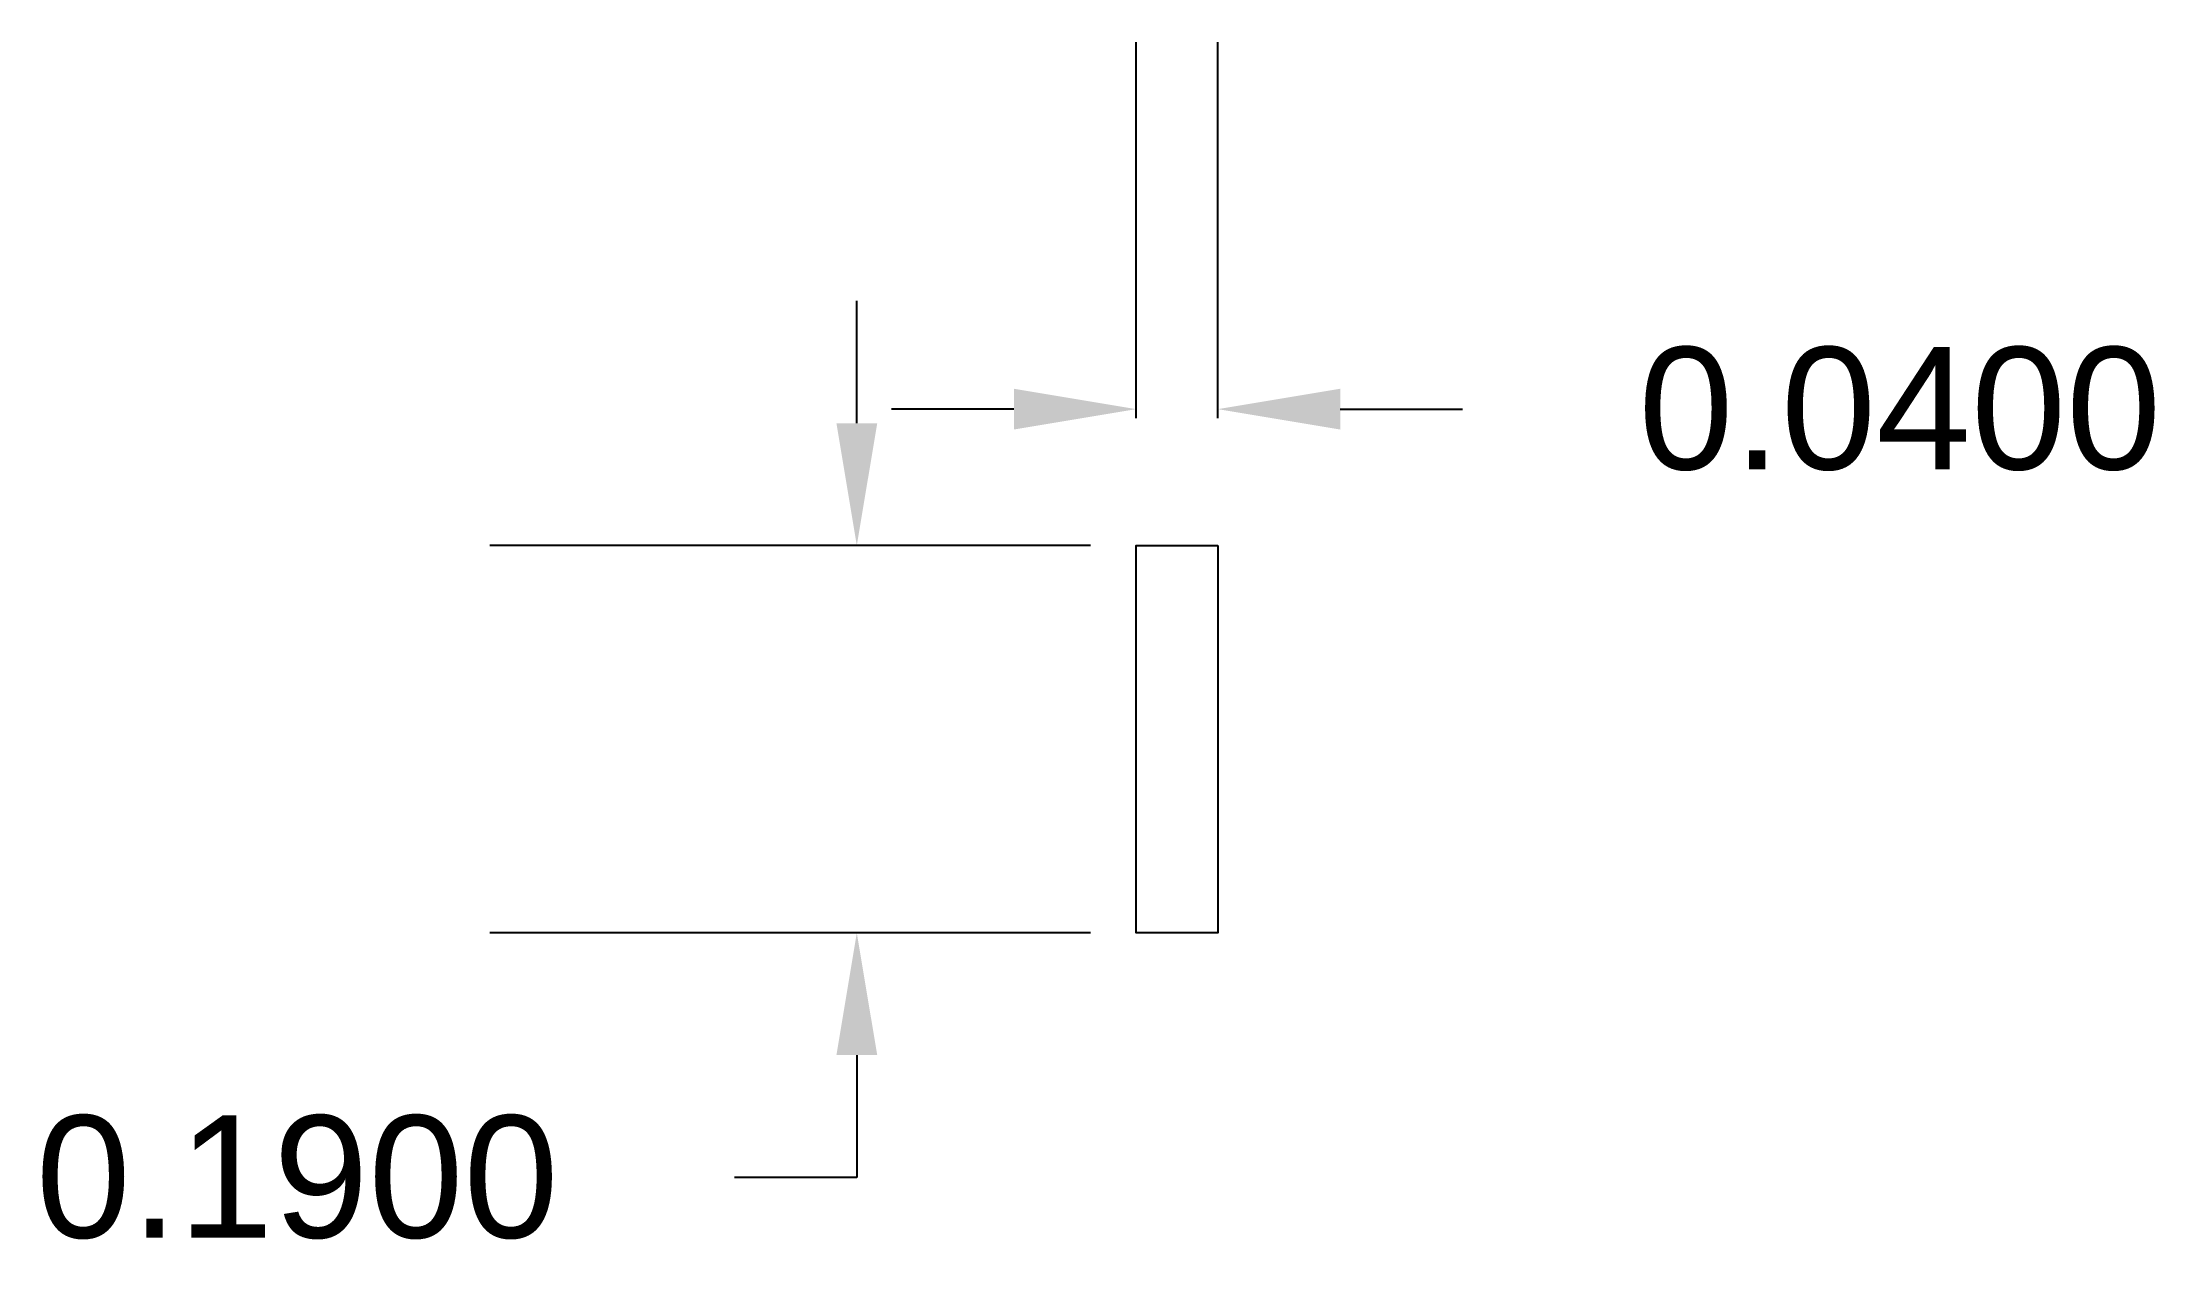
# Model space of a CAD drawing. Header units: inches. Extents: x 16.04 to 17.07, y 19.8 to 20.39.
import ezdxf

# ---------------------------------------------------------------- set-up
doc = ezdxf.new("R2010")
doc.units = ezdxf.units.IN
doc.header["$MEASUREMENT"] = 0
doc.layers.add('Bolte', color=130, linetype='Continuous')
doc.layers.add('dim', color=30, linetype='Continuous')
doc.styles.get("Standard").update_dxf_attribs({"font": 'arial.ttf'})
doc.dimstyles.get("Standard").update_dxf_attribs({"dimtxt": 0.06, "dimasz": 0.06, "dimexe": 0.18, "dimexo": 0.0625, "dimgap": 0.09, "dimtad": 0, "dimtih": 1, "dimtoh": 1, "dimdec": 4, "dimzin": 0, "dimdsep": 46, "dimtxsty": 'Standard', "dimcen": 0.03, "dimadec": 0, "dimazin": 0, "dimtfac": 1, "dimtdec": 4, "dimtofl": 0, "dimtmove": 0, "dimatfit": 3, "dimfxl": 1, "dimtolj": 1, "dimtzin": 0, "dimarcsym": 0})

# ---------------------------------------------------------------- blocks, each defined once
blk = doc.blocks.new('*D1')
at = {"layer": 'Defpoints', "color": 0, "transparency": 16777216}
for p in [(16.6116, 20.2134), (16.5716, 20.1465), (16.6116, 20.1465)]:
    blk.add_point(p, dxfattribs=at)
at = {"layer": 'dim', "color": 0, "lineweight": -2, "transparency": 16777216}
for p, q in [((16.5716, 20.209), (16.5716, 20.3934)), ((16.6116, 20.209), (16.6116, 20.3934)), ((16.5116, 20.2134), (16.4516, 20.2134)), ((16.6716, 20.2134), (16.7316, 20.2134))]:
    blk.add_line(p, q, dxfattribs=at)
at = {"layer": 'dim', "color": 0, "transparency": 16777216}
for points in [[(16.5116, 20.2234), (16.5116, 20.2034), (16.5716, 20.2134)], [(16.6716, 20.2234), (16.6716, 20.2034), (16.6116, 20.2134)]]:
    blk.add_solid(points, dxfattribs=at)
at = {"layer": 'dim', "color": 0, "transparency": 16777216, "insert": (16.946, 20.2134), "char_height": 0.06, "attachment_point": 5}
blk.add_mtext('\\A1;0.0400', dxfattribs=at)
blk = doc.blocks.new('*D2')
at = {"layer": 'Defpoints', "color": 0, "transparency": 16777216}
for p in [(16.6116, 20.1465), (16.4346, 19.9565), (16.6116, 19.9565)]:
    blk.add_point(p, dxfattribs=at)
at = {"layer": 'dim', "color": 0, "lineweight": -2, "transparency": 16777216}
for p, q in [((16.4346, 20.2065), (16.4346, 20.2665)), ((16.5491, 20.1465), (16.2546, 20.1465)), ((16.5491, 19.9565), (16.2546, 19.9565)), ((16.4346, 19.8965), (16.4346, 19.8365)), ((16.4346, 19.8365), (16.3746, 19.8365))]:
    blk.add_line(p, q, dxfattribs=at)
at = {"layer": 'dim', "color": 0, "transparency": 16777216}
for points in [[(16.4246, 20.2065), (16.4446, 20.2065), (16.4346, 20.1465)], [(16.4246, 19.8965), (16.4446, 19.8965), (16.4346, 19.9565)]]:
    blk.add_solid(points, dxfattribs=at)
at = {"layer": 'dim', "color": 0, "transparency": 16777216, "insert": (16.1602, 19.8365), "char_height": 0.06, "attachment_point": 5}
blk.add_mtext('\\A1;0.1900', dxfattribs=at)

msp = doc.modelspace()

# ---------------------------------------------------------------- linework, layer by layer
at = {"layer": 'Bolte'}
msp.add_lwpolyline([(16.6116, 20.14648), (16.6116, 19.95648), (16.5716, 19.95648), (16.5716, 20.14648), (16.6116, 20.14648)], dxfattribs=at)

# ---------------------------------------------------------------- dimensions: what is measured, and where the dimension line sits
at = {"layer": 'dim'}
dim = msp.add_linear_dim(base=(16.6116, 20.21338), p1=(16.5716, 20.14648), p2=(16.6116, 20.14648), dimstyle='Standard', dxfattribs=at)
dim.commit()
dim.dimension.update_dxf_attribs({"geometry": '*D1', "text_midpoint": (16.94604, 20.21338)})
dim = msp.add_linear_dim(base=(16.43459, 19.95648), p1=(16.6116, 20.14648), p2=(16.6116, 19.95648), angle=90, dimstyle='Standard', dxfattribs=at)
dim.commit()
dim.dimension.update_dxf_attribs({"geometry": '*D2', "text_midpoint": (16.16015, 19.83648)})

doc.saveas('drawing.dxf')
